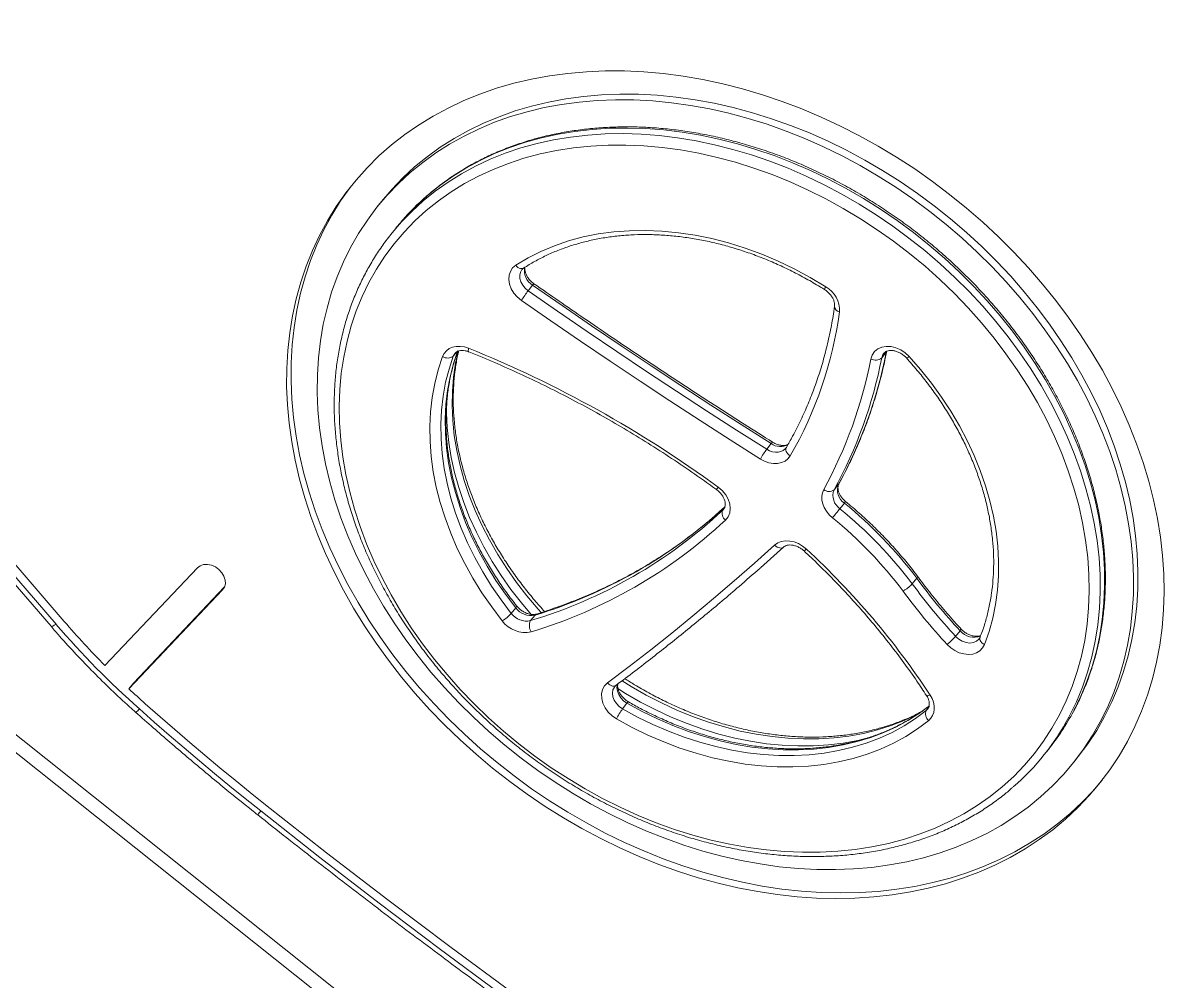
# Model space of a CAD drawing. Header units: millimetres. Extents: x -229914 to 856942, y -268655 to 87212.
# Drawn here: x -133799.1 to -133389.2, y 21216.8 to 21561.1 of the extents above; entities that cross this region are included whole.
import ezdxf

# ---------------------------------------------------------------- set-up
doc = ezdxf.new("R2010")
doc.units = ezdxf.units.MM

# ---------------------------------------------------------------- blocks, each defined once
blk = doc.blocks.new('Т912NEW')
at = {"color": 8, "linetype": 'Continuous', "lineweight": 15}
for p, q in [((4524.28, 2770.11), (4524.13, 2770.43)), ((4540.43, 2722.56), (4540.44, 2722.35)), ((4513.72, 2689.16), (4513.72, 2689.96)), ((4513.72, 2689.16), (4513.75, 2689.61)), ((4615.7, 2678.41), (4615.7, 2679.74)), ((4615.7, 2678.41), (4615.79, 2679.14)), ((4403.52, 2674.12), (4403.52, 2672.15)), ((4391.01, 2555.45), (4391.01, 2554.85)), ((4670.75, 2462.83), (3954.75, 2462.83))]:
    blk.add_line(p, q, dxfattribs=at)
at = {"color": 7, "linetype": 'Continuous', "lineweight": 15}
for p, q in [((4524.28, 2770.11), (4524.28, 2767.54)), ((4540.44, 2719.78), (4540.44, 2722.35)), ((4512.42, 2716.13), (4512.42, 2718.71)), ((4546.29, 2718.35), (4546.29, 2715.78)), ((4409.93, 2709.85), (4409.93, 2707.27)), ((4583.44, 2713.44), (4583.44, 2710.87)), ((4607.37, 2705.79), (4607.37, 2708.37)), ((4348.75, 2699.47), (4348.75, 2696.9)), ((4668.75, 2696.9), (4668.75, 2699.47)), ((4358.75, 2694.97), (4358.75, 2692.4)), ((4658.75, 2692.4), (4658.75, 2694.97)), ((4484.44, 2617.67), (4484.44, 2615.1)), ((4522.84, 2615.42), (4522.91, 2616)), ((4477.39, 2612.83), (4477.39, 2615.4)), ((4530.01, 2613.46), (4530.01, 2610.89)), ((4379.04, 2555.45), (4374.89, 2507.25)), ((4390.9, 2556.09), (4386.81, 2508.65)), ((4391.01, 2554.85), (4386.81, 2506.08)), ((4125.67, 2550.87), (4351.9, 2507.9)), ((4124.74, 2549.17), (4350.96, 2506.2)), ((4181.3, 2543.25), (4353.58, 2510.53)), ((4386.81, 2508.65), (4386.81, 2506.08)), ((3954.75, 2467.83), (4670.75, 2467.83))]:
    blk.add_line(p, q, dxfattribs=at)
at = {"color": 7, "linetype": 'Continuous', "lineweight": 15, "flags": 128}
for points in [[(4680.75, 2696.9), (4680.57, 2702.85), (4680.05, 2708.79), (4679.17, 2714.71), (4677.94, 2720.59), (4676.37, 2726.42), (4674.46, 2732.2), (4672.21, 2737.9), (4669.62, 2743.51), (4666.71, 2749.03), (4663.47, 2754.45), (4659.92, 2759.75), (4656.06, 2764.91), (4651.9, 2769.94), (4647.44, 2774.82), (4642.7, 2779.55), (4637.69, 2784.1), (4632.41, 2788.47), (4626.89, 2792.66), (4621.12, 2796.65), (4615.12, 2800.44), (4608.9, 2804.02), (4602.48, 2807.37), (4595.87, 2810.5), (4589.08, 2813.4), (4582.12, 2816.07), (4575.02, 2818.48), (4567.78, 2820.65), (4560.42, 2822.57), (4552.95, 2824.23), (4545.4, 2825.63), (4537.76, 2826.77), (4530.07, 2827.64), (4522.34, 2828.24), (4514.58, 2828.58), (4506.8, 2828.65), (4499.03, 2828.45), (4491.28, 2827.98), (4483.57, 2827.24), (4475.91, 2826.23), (4468.31, 2824.96), (4460.8, 2823.43), (4453.38, 2821.64), (4446.08, 2819.6), (4438.91, 2817.31), (4431.88, 2814.77), (4425, 2811.98), (4418.3, 2808.97), (4411.78, 2805.72), (4405.46, 2802.25), (4399.35, 2798.57), (4393.47, 2794.68), (4387.82, 2790.59), (4382.41, 2786.31), (4377.27, 2781.84), (4372.39, 2777.21), (4367.79, 2772.4), (4363.48, 2767.45), (4359.47, 2762.35), (4355.76, 2757.11), (4352.37, 2751.75), (4349.29, 2746.29), (4346.54, 2740.72), (4344.12, 2735.06), (4342.04, 2729.32), (4340.29, 2723.51), (4338.9, 2717.66), (4337.85, 2711.76), (4337.14, 2705.82), (4336.79, 2699.88), (4336.79, 2693.92), (4337.14, 2687.97), (4337.85, 2682.04), (4338.9, 2676.14), (4340.29, 2670.28), (4342.04, 2664.48), (4344.12, 2658.74), (4346.54, 2653.08), (4349.29, 2647.51), (4352.37, 2642.04), (4355.76, 2636.68), (4359.47, 2631.45), (4363.48, 2626.35), (4367.79, 2621.39), (4372.39, 2616.59), (4377.27, 2611.95), (4382.41, 2607.49), (4387.82, 2603.2), (4393.47, 2599.11), (4399.35, 2595.22), (4405.46, 2591.54), (4411.78, 2588.07), (4418.3, 2584.83), (4425, 2581.81), (4431.88, 2579.03), (4438.91, 2576.49), (4446.08, 2574.19), (4453.38, 2572.15), (4460.8, 2570.36), (4468.31, 2568.83), (4475.91, 2567.56), (4483.57, 2566.56), (4491.28, 2565.82), (4499.03, 2565.35), (4506.8, 2565.15), (4514.58, 2565.21), (4522.34, 2565.55), (4530.07, 2566.15), (4537.76, 2567.03), (4545.4, 2568.16), (4552.95, 2569.56), (4560.42, 2571.22), (4567.78, 2573.14), (4575.02, 2575.31), (4582.12, 2577.73), (4589.08, 2580.39), (4595.87, 2583.29), (4602.48, 2586.42), (4608.9, 2589.78), (4615.12, 2593.35), (4621.12, 2597.14), (4626.89, 2601.13), (4632.41, 2605.32), (4637.69, 2609.7), (4642.7, 2614.25), (4647.44, 2618.97), (4651.9, 2623.85), (4656.06, 2628.88), (4659.92, 2634.05), (4663.47, 2639.35), (4666.71, 2644.76), (4669.62, 2650.28), (4672.21, 2655.9), (4674.46, 2661.6), (4676.37, 2667.37), (4677.94, 2673.2), (4679.17, 2679.08), (4680.05, 2685), (4680.57, 2690.94), (4680.75, 2696.9)], [(4668.75, 2699.47), (4668.57, 2705.21), (4668.05, 2710.95), (4667.17, 2716.65), (4665.94, 2722.32), (4664.37, 2727.94), (4662.46, 2733.5), (4660.21, 2738.98), (4657.62, 2744.37), (4654.71, 2749.67), (4651.48, 2754.86), (4647.93, 2759.92), (4644.08, 2764.85), (4639.93, 2769.64), (4635.49, 2774.27), (4630.78, 2778.74), (4625.79, 2783.04), (4620.55, 2787.15), (4615.06, 2791.06), (4609.34, 2794.78), (4603.4, 2798.29), (4597.25, 2801.58), (4590.9, 2804.64), (4584.38, 2807.48), (4577.69, 2810.08), (4570.84, 2812.43), (4563.86, 2814.53), (4556.76, 2816.39), (4549.56, 2817.98), (4542.26, 2819.32), (4534.89, 2820.39), (4527.46, 2821.19), (4519.99, 2821.73), (4512.5, 2822), (4505, 2822), (4497.5, 2821.73), (4490.04, 2821.19), (4482.61, 2820.39), (4475.24, 2819.32), (4467.94, 2817.98), (4460.73, 2816.39), (4453.63, 2814.53), (4446.65, 2812.43), (4439.81, 2810.08), (4433.12, 2807.48), (4426.59, 2804.64), (4420.25, 2801.58), (4414.1, 2798.29), (4408.15, 2794.78), (4402.43, 2791.06), (4396.95, 2787.15), (4391.7, 2783.04), (4386.72, 2778.74), (4382, 2774.27), (4377.56, 2769.64), (4373.42, 2764.85), (4369.56, 2759.92), (4366.02, 2754.86), (4362.79, 2749.67), (4359.87, 2744.37), (4357.29, 2738.98), (4355.04, 2733.5), (4353.13, 2727.94), (4351.55, 2722.32), (4350.33, 2716.65), (4349.45, 2710.95), (4348.92, 2705.21), (4348.75, 2699.47), (4348.75, 2699.47)], [(4668.75, 2696.9), (4668.57, 2702.64), (4668.05, 2708.37), (4667.17, 2714.08), (4665.94, 2719.75), (4664.37, 2725.37), (4662.46, 2730.93), (4660.21, 2736.41), (4657.62, 2741.8), (4654.71, 2747.1), (4651.48, 2752.29), (4647.93, 2757.35), (4644.08, 2762.28), (4639.93, 2767.07), (4635.49, 2771.7), (4630.78, 2776.17), (4625.79, 2780.46), (4620.55, 2784.58), (4615.06, 2788.49), (4609.34, 2792.21), (4603.4, 2795.72), (4597.25, 2799.01), (4590.9, 2802.07), (4584.38, 2804.91), (4577.69, 2807.5), (4570.84, 2809.86), (4563.86, 2811.96), (4556.76, 2813.82), (4549.56, 2815.41), (4542.26, 2816.75), (4534.89, 2817.82), (4527.46, 2818.62), (4519.99, 2819.16), (4512.5, 2819.43), (4505, 2819.43), (4497.5, 2819.16), (4490.04, 2818.62), (4482.61, 2817.82), (4475.24, 2816.75), (4467.94, 2815.41), (4460.73, 2813.82), (4453.63, 2811.96), (4446.65, 2809.86), (4439.81, 2807.5), (4433.12, 2804.91), (4426.59, 2802.07), (4420.25, 2799.01), (4414.1, 2795.72), (4408.15, 2792.21), (4402.43, 2788.49), (4396.95, 2784.58), (4391.7, 2780.46), (4386.72, 2776.17), (4382, 2771.7), (4377.56, 2767.07), (4373.42, 2762.28), (4369.56, 2757.35), (4366.02, 2752.29), (4362.79, 2747.1), (4359.87, 2741.8), (4357.29, 2736.41), (4355.04, 2730.93), (4353.13, 2725.37), (4351.55, 2719.75), (4350.33, 2714.08), (4349.45, 2708.37), (4348.92, 2702.64), (4348.75, 2696.9), (4348.92, 2691.15), (4349.45, 2685.42), (4350.33, 2679.71), (4351.55, 2674.04), (4353.13, 2668.42), (4355.04, 2662.87), (4357.29, 2657.39), (4359.87, 2651.99), (4362.79, 2646.69), (4366.02, 2641.51), (4369.56, 2636.44), (4373.42, 2631.51), (4377.56, 2626.73), (4382, 2622.09), (4386.72, 2617.62), (4391.7, 2613.33), (4396.95, 2609.22), (4402.43, 2605.3), (4408.15, 2601.58), (4414.1, 2598.08), (4420.25, 2594.79), (4426.59, 2591.72), (4433.12, 2588.89), (4439.81, 2586.29), (4446.65, 2583.94), (4453.63, 2581.83), (4460.73, 2579.98), (4467.94, 2578.38), (4475.24, 2577.05), (4482.61, 2575.98), (4490.04, 2575.17), (4497.5, 2574.63), (4505, 2574.36), (4512.5, 2574.36), (4519.99, 2574.63), (4527.46, 2575.17), (4534.89, 2575.98), (4542.26, 2577.05), (4549.56, 2578.38), (4556.76, 2579.98), (4563.86, 2581.83), (4570.84, 2583.94), (4577.69, 2586.29), (4584.38, 2588.89), (4590.9, 2591.72), (4597.25, 2594.79), (4603.4, 2598.08), (4609.34, 2601.58), (4615.06, 2605.3), (4620.55, 2609.22), (4625.79, 2613.33), (4630.78, 2617.62), (4635.49, 2622.09), (4639.93, 2626.73), (4644.08, 2631.51), (4647.93, 2636.44), (4651.48, 2641.51), (4654.71, 2646.69), (4657.62, 2651.99), (4660.21, 2657.39), (4662.46, 2662.87), (4664.37, 2668.42), (4665.94, 2674.04), (4667.17, 2679.71), (4668.05, 2685.42), (4668.57, 2691.15), (4668.75, 2696.9)], [(4361.75, 2690.47), (4361.93, 2684.94), (4362.46, 2679.43), (4363.34, 2673.95), (4364.57, 2668.5), (4366.15, 2663.11), (4368.08, 2657.78), (4370.34, 2652.53), (4372.94, 2647.38), (4375.86, 2642.32), (4379.11, 2637.39), (4382.66, 2632.58), (4386.52, 2627.91), (4390.68, 2623.39), (4395.12, 2619.03), (4399.83, 2614.85), (4404.8, 2610.84), (4410.03, 2607.03), (4415.49, 2603.42), (4421.18, 2600.02), (4427.08, 2596.84), (4433.18, 2593.88), (4439.45, 2591.16), (4445.9, 2588.67), (4452.49, 2586.43), (4459.23, 2584.44), (4466.08, 2582.71), (4473.03, 2581.24), (4480.07, 2580.02), (4487.18, 2579.08), (4494.34, 2578.4), (4501.54, 2578), (4508.75, 2577.86), (4515.96, 2578), (4523.16, 2578.4), (4530.32, 2579.08), (4537.43, 2580.02), (4544.47, 2581.24), (4551.42, 2582.71), (4558.27, 2584.44), (4565, 2586.43), (4571.6, 2588.67), (4578.04, 2591.16), (4584.32, 2593.88), (4590.42, 2596.84), (4596.32, 2600.02), (4602, 2603.42), (4607.47, 2607.03), (4612.69, 2610.84), (4617.67, 2614.85), (4622.38, 2619.03), (4626.82, 2623.39), (4630.97, 2627.91), (4634.83, 2632.58), (4638.39, 2637.39), (4641.63, 2642.32), (4644.56, 2647.38), (4647.16, 2652.53), (4649.42, 2657.78), (4651.34, 2663.11), (4652.92, 2668.5), (4654.16, 2673.95), (4655.04, 2679.43), (4655.57, 2684.94), (4655.75, 2690.47), (4655.57, 2695.99), (4655.04, 2701.51), (4654.16, 2706.99), (4652.92, 2712.44), (4651.34, 2717.83), (4649.42, 2723.16), (4647.16, 2728.41), (4644.56, 2733.56), (4641.63, 2738.62), (4638.39, 2743.55), (4634.83, 2748.36), (4630.97, 2753.03), (4626.82, 2757.55), (4622.38, 2761.91), (4617.67, 2766.09), (4612.69, 2770.1), (4607.47, 2773.91), (4602, 2777.52), (4596.32, 2780.92), (4590.42, 2784.1), (4584.32, 2787.06), (4578.04, 2789.78), (4571.6, 2792.27), (4565, 2794.51), (4558.27, 2796.5), (4551.42, 2798.23), (4544.47, 2799.7), (4537.43, 2800.91), (4530.32, 2801.86), (4523.16, 2802.54), (4515.96, 2802.94), (4508.75, 2803.08), (4501.54, 2802.94), (4494.34, 2802.54), (4487.18, 2801.86), (4480.07, 2800.91), (4473.03, 2799.7), (4466.08, 2798.23), (4459.23, 2796.5), (4452.49, 2794.51), (4445.9, 2792.27), (4439.45, 2789.78), (4433.18, 2787.06), (4427.08, 2784.1), (4421.18, 2780.92), (4415.49, 2777.52), (4410.03, 2773.91), (4404.8, 2770.1), (4399.83, 2766.09), (4395.12, 2761.91), (4390.68, 2757.55), (4386.52, 2753.03), (4382.66, 2748.36), (4379.11, 2743.55), (4375.86, 2738.62), (4372.94, 2733.56), (4370.34, 2728.41), (4368.08, 2723.16), (4366.15, 2717.83), (4364.57, 2712.44), (4363.34, 2706.99), (4362.46, 2701.51), (4361.93, 2695.99), (4361.75, 2690.47)], [(4400.73, 2711.64), (4402.54, 2716.46), (4404.71, 2721.19), (4407.25, 2725.82), (4410.13, 2730.33), (4413.36, 2734.69), (4416.91, 2738.91), (4420.78, 2742.96), (4424.96, 2746.82), (4429.43, 2750.5), (4434.16, 2753.96), (4439.16, 2757.21), (4444.4, 2760.22), (4449.86, 2763), (4455.52, 2765.52), (4461.36, 2767.79), (4467.37, 2769.79), (4473.53, 2771.51), (4479.8, 2772.95), (4486.17, 2774.11), (4492.63, 2774.99)], [(4521.49, 2764.77), (4520.98, 2766.2), (4520.87, 2767.68), (4521.18, 2769.14), (4521.9, 2770.52), (4522.98, 2771.75), (4524.38, 2772.77), (4526.03, 2773.55), (4527.86, 2774.03), (4529.79, 2774.2), (4531.71, 2774.05)], [(4531.71, 2774.05), (4537.86, 2772.92), (4543.91, 2771.53), (4549.84, 2769.87), (4555.65, 2767.96), (4561.3, 2765.8), (4566.79, 2763.4), (4572.08, 2760.77), (4577.18, 2757.9), (4582.06, 2754.83), (4586.7, 2751.54), (4591.09, 2748.06), (4595.21, 2744.4), (4599.06, 2740.56), (4602.62, 2736.56), (4605.88, 2732.42), (4608.82, 2728.14), (4611.45, 2723.73), (4613.74, 2719.22), (4615.7, 2714.62), (4617.31, 2709.94)], [(4512.42, 2718.71), (4499.65, 2717.34), (4486.87, 2716.04), (4474.07, 2714.82), (4461.26, 2713.67), (4448.45, 2712.6), (4435.62, 2711.61), (4422.78, 2710.69), (4409.93, 2709.85)], [(4520.51, 2719.52), (4520.53, 2718.19), (4520.23, 2716.89), (4519.6, 2715.66), (4518.68, 2714.54), (4517.5, 2713.57), (4516.09, 2712.8), (4514.52, 2712.25), (4512.85, 2711.93)], [(4409.93, 2707.27), (4422.78, 2708.12), (4435.62, 2709.04), (4448.45, 2710.03), (4461.26, 2711.1), (4474.07, 2712.25), (4486.87, 2713.47), (4499.65, 2714.76), (4512.42, 2716.13)], [(4546.24, 2711.56), (4544.65, 2711.69), (4543.11, 2712.03), (4541.68, 2712.58), (4540.4, 2713.31), (4539.3, 2714.2), (4538.43, 2715.23), (4537.82, 2716.36), (4537.47, 2717.56)], [(4410.18, 2703.06), (4408.28, 2703.09), (4406.43, 2703.43), (4404.72, 2704.06), (4403.22, 2704.95), (4401.99, 2706.06), (4401.1, 2707.34), (4400.58, 2708.74), (4400.45, 2710.2), (4400.73, 2711.64)], [(4512.85, 2711.93), (4500.05, 2710.56), (4487.25, 2709.26), (4474.43, 2708.04), (4461.6, 2706.89), (4448.76, 2705.82), (4435.91, 2704.82), (4423.05, 2703.9), (4410.18, 2703.06)], [(4617.31, 2709.94), (4617.54, 2708.58), (4617.42, 2707.21), (4616.94, 2705.88), (4616.13, 2704.65), (4615.01, 2703.57), (4613.64, 2702.69), (4612.06, 2702.03), (4610.35, 2701.62), (4608.56, 2701.48), (4606.77, 2701.61)], [(4336.76, 2698.18), (4336.79, 2696.49), (4337.14, 2690.54), (4337.85, 2684.61), (4338.9, 2678.71), (4340.29, 2672.85), (4342.04, 2667.05), (4344.12, 2661.31), (4346.54, 2655.65), (4349.29, 2650.08), (4352.37, 2644.61), (4355.76, 2639.25), (4359.47, 2634.02), (4363.48, 2628.92), (4367.79, 2623.96), (4372.39, 2619.16), (4377.27, 2614.52), (4382.41, 2610.06), (4387.82, 2605.78), (4393.47, 2601.68), (4399.35, 2597.79), (4405.46, 2594.11), (4411.78, 2590.64), (4418.3, 2587.4), (4425, 2584.38), (4431.88, 2581.6), (4438.91, 2579.06), (4446.08, 2576.76), (4453.38, 2574.72), (4460.8, 2572.93), (4468.31, 2571.4), (4475.91, 2570.13), (4483.57, 2569.13), (4491.28, 2568.39), (4499.03, 2567.92), (4506.8, 2567.72), (4514.58, 2567.78), (4522.34, 2568.12), (4530.07, 2568.73), (4537.76, 2569.6), (4545.4, 2570.73), (4552.95, 2572.13), (4560.42, 2573.79), (4567.78, 2575.71), (4575.02, 2577.88), (4582.12, 2580.3), (4589.08, 2582.96), (4595.87, 2585.86), (4602.48, 2588.99), (4608.9, 2592.35), (4615.12, 2595.93), (4621.12, 2599.71), (4626.89, 2603.71), (4632.41, 2607.89), (4637.69, 2612.27), (4642.7, 2616.82), (4647.44, 2621.54), (4651.9, 2626.42), (4656.06, 2631.45), (4659.92, 2636.62), (4663.47, 2641.92), (4666.71, 2647.33), (4669.62, 2652.85), (4672.21, 2658.47), (4674.46, 2664.17), (4676.37, 2669.94), (4677.94, 2675.77), (4679.17, 2681.66), (4680.05, 2687.57), (4680.57, 2693.51), (4680.74, 2698.18)], [(4507.26, 2694.61), (4509.21, 2694.53), (4511.08, 2694.13), (4512.8, 2693.43), (4514.28, 2692.47), (4515.46, 2691.28), (4516.28, 2689.93), (4516.7, 2688.47), (4516.7, 2686.98)], [(4536.11, 2690.92), (4536.49, 2692.22), (4537.18, 2693.44), (4538.17, 2694.53), (4539.42, 2695.45), (4540.87, 2696.18), (4542.47, 2696.68), (4544.18, 2696.93), (4545.91, 2696.93)], [(4520.01, 2614.83), (4522.42, 2624.28), (4524.72, 2633.76), (4526.91, 2643.25), (4528.98, 2652.76), (4530.93, 2662.28), (4532.77, 2671.82), (4534.5, 2681.36), (4536.11, 2690.92)], [(4539.09, 2692.57), (4537.47, 2682.99), (4537.2, 2681.43)], [(4613.36, 2683.58), (4614.68, 2683.04), (4615.87, 2682.34), (4616.88, 2681.5), (4617.7, 2680.54), (4618.3, 2679.49), (4618.67, 2678.38), (4618.79, 2677.24), (4618.66, 2676.09)], [(4400.61, 2669.67), (4400.35, 2670.89), (4400.39, 2672.13), (4400.72, 2673.35), (4401.33, 2674.5), (4402.2, 2675.55), (4403.3, 2676.46), (4404.6, 2677.21), (4406.05, 2677.76)], [(4530.01, 2610.89), (4536.07, 2611.96), (4542.05, 2613.29), (4547.91, 2614.89), (4553.65, 2616.73), (4559.24, 2618.83), (4564.66, 2621.17), (4569.9, 2623.74), (4574.94, 2626.54), (4579.75, 2629.55), (4584.34, 2632.77), (4588.68, 2636.19), (4592.75, 2639.79), (4596.55, 2643.57), (4600.06, 2647.5), (4603.27, 2651.59), (4606.17, 2655.81), (4608.75, 2660.14), (4610.99, 2664.59), (4612.91, 2669.12), (4614.48, 2673.74), (4615.7, 2678.41)], [(4477.39, 2615.4), (4471.49, 2616.91), (4465.71, 2618.67), (4460.08, 2620.68), (4454.61, 2622.94), (4449.31, 2625.43), (4444.21, 2628.16), (4439.32, 2631.1), (4434.66, 2634.25), (4430.24, 2637.6), (4426.08, 2641.14), (4422.19, 2644.85), (4418.58, 2648.73), (4415.28, 2652.77), (4412.27, 2656.94), (4409.59, 2661.23), (4407.23, 2665.64), (4405.2, 2670.14), (4403.52, 2674.72)], [(4618.66, 2676.09), (4617.4, 2671.29), (4615.79, 2666.55), (4613.82, 2661.89), (4611.51, 2657.32), (4608.86, 2652.87), (4605.88, 2648.53), (4602.58, 2644.34), (4598.98, 2640.29), (4595.08, 2636.41), (4590.89, 2632.71), (4586.43, 2629.2), (4581.72, 2625.89), (4576.77, 2622.79), (4571.59, 2619.91), (4566.21, 2617.27), (4560.63, 2614.87), (4554.89, 2612.71), (4549, 2610.81), (4542.97, 2609.18), (4536.83, 2607.81), (4530.6, 2606.71)], [(4476.52, 2608.7), (4470.46, 2610.25), (4464.52, 2612.06), (4458.73, 2614.13), (4453.11, 2616.45), (4447.67, 2619.01), (4442.42, 2621.81), (4437.4, 2624.83), (4432.61, 2628.07), (4428.07, 2631.51), (4423.79, 2635.15), (4419.8, 2638.97), (4416.09, 2642.96), (4412.69, 2647.1), (4409.61, 2651.39), (4406.85, 2655.8), (4404.42, 2660.33), (4402.34, 2664.95), (4400.61, 2669.67)], [(4403.52, 2672.15), (4405.2, 2667.57), (4407.23, 2663.07), (4409.59, 2658.66), (4412.27, 2654.37), (4415.28, 2650.2), (4418.58, 2646.16), (4422.19, 2642.28), (4426.08, 2638.57), (4430.24, 2635.03), (4434.66, 2631.68), (4439.32, 2628.53), (4444.21, 2625.59), (4449.31, 2622.86), (4454.61, 2620.37), (4460.08, 2618.11), (4465.71, 2616.1), (4471.49, 2614.34), (4477.39, 2612.83)], [(4530.6, 2606.71), (4528.64, 2606.58), (4526.7, 2606.77), (4524.86, 2607.29), (4523.2, 2608.1), (4521.81, 2609.16), (4520.76, 2610.43), (4520.09, 2611.84), (4519.84, 2613.33), (4520.01, 2614.83)], [(4391.01, 2554.85), (4390.91, 2556.04), (4390.41, 2557.18), (4389.54, 2558.18), (4388.36, 2558.97), (4386.96, 2559.5), (4385.42, 2559.74), (4383.86, 2559.66), (4382.38, 2559.27), (4381.07, 2558.61), (4380.04, 2557.7), (4379.35, 2556.63), (4379.04, 2555.45)], [(4451.23, 2501.25), (4478.2, 2501.41), (4505.17, 2501.84), (4532.13, 2502.55), (4559.07, 2503.53), (4586, 2504.78), (4612.9, 2506.31), (4639.77, 2508.1), (4666.61, 2510.17), (4693.41, 2512.52), (4720.17, 2515.13), (4746.88, 2518.01), (4773.53, 2521.17)], [(4451.22, 2504.04), (4479.04, 2504.21), (4506.85, 2504.67), (4534.65, 2505.43), (4562.43, 2506.47), (4590.2, 2507.81), (4617.93, 2509.43), (4645.64, 2511.35), (4673.31, 2513.56)], [(4394.79, 2505.54), (4401.84, 2505.19), (4408.88, 2504.88), (4415.94, 2504.62), (4422.99, 2504.41), (4430.05, 2504.24), (4437.1, 2504.13), (4444.16, 2504.06), (4451.22, 2504.04)], [(4394.3, 2502.76), (4401.41, 2502.4), (4408.52, 2502.09), (4415.63, 2501.83), (4422.75, 2501.62), (4429.86, 2501.45), (4436.99, 2501.34), (4444.11, 2501.27), (4451.23, 2501.25)]]:
    blk.add_lwpolyline(points, dxfattribs=at)
at = {"color": 8, "linetype": 'Continuous', "lineweight": 15, "flags": 128}
for points in [[(4657.27, 2711.05), (4657.17, 2711.57), (4655.95, 2717.05), (4654.39, 2722.47), (4652.49, 2727.83), (4650.25, 2733.11), (4647.67, 2738.3), (4644.78, 2743.39), (4641.57, 2748.37), (4638.04, 2753.22), (4634.22, 2757.94), (4630.1, 2762.51), (4625.7, 2766.92), (4621.02, 2771.17), (4616.09, 2775.23), (4610.9, 2779.11), (4605.47, 2782.79), (4599.82, 2786.27), (4593.96, 2789.54), (4587.89, 2792.58), (4581.65, 2795.39), (4575.23, 2797.97), (4568.65, 2800.31), (4561.94, 2802.41), (4555.1, 2804.25), (4548.15, 2805.84), (4541.12, 2807.17), (4534, 2808.24), (4526.83, 2809.04), (4519.61, 2809.57), (4512.37, 2809.84), (4505.12, 2809.84), (4497.88, 2809.57), (4490.67, 2809.04), (4483.49, 2808.24), (4476.38, 2807.17), (4469.34, 2805.84), (4462.4, 2804.25), (4455.56, 2802.41), (4448.84, 2800.31), (4442.27, 2797.97), (4435.85, 2795.39), (4429.6, 2792.58), (4423.54, 2789.54), (4417.67, 2786.27), (4412.02, 2782.79), (4406.6, 2779.11), (4401.41, 2775.23), (4396.47, 2771.17), (4391.8, 2766.92), (4387.4, 2762.51), (4383.28, 2757.94), (4379.45, 2753.22), (4375.93, 2748.37), (4372.72, 2743.39), (4369.82, 2738.3), (4367.25, 2733.11), (4365.01, 2727.83), (4363.11, 2722.47), (4361.54, 2717.05), (4360.32, 2711.57), (4359.45, 2706.06), (4358.92, 2700.52), (4358.75, 2694.97)], [(4358.75, 2692.4), (4358.92, 2697.95), (4359.45, 2703.49), (4360.32, 2709), (4361.54, 2714.47), (4363.11, 2719.9), (4365.01, 2725.25), (4367.25, 2730.54), (4369.82, 2735.73), (4372.72, 2740.82), (4375.93, 2745.8), (4379.45, 2750.65), (4383.28, 2755.37), (4387.4, 2759.94), (4391.8, 2764.35), (4396.47, 2768.59), (4401.41, 2772.66), (4406.6, 2776.54), (4412.02, 2780.22), (4417.67, 2783.7), (4423.54, 2786.96), (4429.6, 2790.01), (4435.85, 2792.82), (4442.27, 2795.4), (4448.84, 2797.74), (4455.56, 2799.84), (4462.4, 2801.68), (4469.34, 2803.27), (4476.38, 2804.6), (4483.49, 2805.66), (4490.67, 2806.47), (4497.88, 2807), (4505.12, 2807.27), (4512.37, 2807.27), (4519.61, 2807), (4526.83, 2806.47), (4534, 2805.66), (4541.12, 2804.6), (4548.15, 2803.27), (4555.1, 2801.68), (4561.94, 2799.84), (4568.65, 2797.74), (4575.23, 2795.4), (4581.65, 2792.82), (4587.89, 2790.01), (4593.96, 2786.96), (4599.82, 2783.7), (4605.47, 2780.22), (4610.9, 2776.54), (4616.09, 2772.66), (4621.02, 2768.59), (4625.7, 2764.35), (4630.1, 2759.94), (4634.22, 2755.37), (4638.04, 2750.65), (4641.57, 2745.8), (4644.78, 2740.82), (4647.67, 2735.73), (4650.25, 2730.54), (4652.49, 2725.25), (4654.39, 2719.9), (4655.95, 2714.47), (4657.17, 2709), (4657.27, 2708.48)], [(4523.86, 2769.27), (4523.89, 2768.74), (4524.28, 2767.54)], [(4512.42, 2716.13), (4513.54, 2716.34), (4514.58, 2716.71), (4515.52, 2717.23), (4516.31, 2717.87), (4516.92, 2718.62), (4517.34, 2719.44), (4517.54, 2720.31), (4517.56, 2720.68)], [(4517.54, 2721.02), (4517.58, 2720.82), (4517.75, 2720.47), (4518.03, 2720.16), (4518.4, 2719.9), (4518.85, 2719.7), (4519.37, 2719.57), (4519.93, 2719.5), (4520.51, 2719.52)], [(4400.73, 2711.64), (4401.29, 2711.56), (4401.84, 2711.56), (4402.34, 2711.64), (4402.78, 2711.8), (4403.14, 2712.02), (4403.41, 2712.3), (4403.57, 2712.61)], [(4403.45, 2711.84), (4403.6, 2710.83), (4404.08, 2709.8), (4404.86, 2708.89), (4405.9, 2708.15), (4407.14, 2707.61), (4408.51, 2707.31), (4409.93, 2707.27)], [(4607.37, 2705.79), (4608.86, 2705.71), (4610.33, 2705.91), (4611.69, 2706.39), (4612.86, 2707.1), (4613.76, 2708.02), (4614.33, 2709.08), (4614.55, 2710.21), (4614.55, 2710.29)], [(4617.31, 2709.94), (4616.74, 2709.88), (4616.19, 2709.89), (4615.69, 2709.98), (4615.25, 2710.14), (4614.88, 2710.37), (4614.61, 2710.65), (4614.45, 2710.98), (4614.44, 2710.99)], [(4607.37, 2708.37), (4607.35, 2708.7), (4607.32, 2708.93), (4607.27, 2709.06), (4607.23, 2709.08)], [(4536.11, 2690.92), (4536.69, 2690.9), (4537.25, 2690.96), (4537.76, 2691.09), (4538.21, 2691.29), (4538.58, 2691.54), (4538.86, 2691.85), (4539.03, 2692.2), (4539.06, 2692.34)], [(4613.36, 2683.58), (4613.13, 2683.21), (4612.91, 2682.92), (4612.7, 2682.73), (4612.52, 2682.65), (4612.42, 2682.66)], [(4406.91, 2676.82), (4406.83, 2676.82), (4406.66, 2676.9), (4406.47, 2677.09), (4406.26, 2677.38), (4406.05, 2677.76)], [(4615.56, 2680.37), (4614.48, 2676.31), (4612.91, 2671.69), (4610.99, 2667.16), (4608.75, 2662.72), (4606.17, 2658.38), (4603.27, 2654.16), (4600.06, 2650.08), (4596.55, 2646.14), (4592.75, 2642.36), (4588.68, 2638.76), (4584.34, 2635.34), (4579.75, 2632.12), (4574.94, 2629.11), (4569.9, 2626.31), (4564.66, 2623.74), (4559.24, 2621.4), (4553.65, 2619.3), (4547.91, 2617.46), (4542.05, 2615.86), (4536.07, 2614.53), (4530.01, 2613.46)], [(4403.34, 2673.3), (4403.35, 2672.97), (4403.52, 2672.15)], [(4485.62, 2619.77), (4483.94, 2620.05), (4477.88, 2621.25), (4471.92, 2622.7), (4466.08, 2624.41), (4460.37, 2626.37), (4454.81, 2628.57), (4449.43, 2631), (4444.23, 2633.66), (4439.23, 2636.55), (4434.45, 2639.64), (4429.91, 2642.93), (4425.61, 2646.41), (4421.57, 2650.07), (4417.81, 2653.9), (4414.34, 2657.88), (4411.16, 2662.01), (4408.29, 2666.27), (4405.74, 2670.64), (4403.75, 2674.59)], [(4614.12, 2675.39), (4613.99, 2675.11), (4611.76, 2670.64), (4609.21, 2666.27), (4606.34, 2662.01), (4603.16, 2657.88), (4599.68, 2653.9), (4595.92, 2650.07), (4591.89, 2646.41), (4587.59, 2642.93), (4583.05, 2639.64), (4578.27, 2636.55), (4573.27, 2633.66), (4568.07, 2631), (4562.68, 2628.57), (4557.13, 2626.37), (4551.42, 2624.41), (4545.57, 2622.7), (4539.62, 2621.25), (4533.56, 2620.05), (4527.43, 2619.12), (4523.63, 2618.67)], [(4410.64, 2659.52), (4411.16, 2658.79), (4414.34, 2654.67), (4417.81, 2650.68), (4421.57, 2646.86), (4425.61, 2643.2), (4429.91, 2639.71), (4434.45, 2636.42), (4439.23, 2633.33), (4444.23, 2630.45), (4449.43, 2627.79), (4454.81, 2625.35), (4460.37, 2623.16), (4466.08, 2621.2), (4471.92, 2619.49), (4477.88, 2618.04), (4483.16, 2616.98)], [(4524.18, 2615.52), (4527.43, 2615.9), (4533.56, 2616.84), (4539.62, 2618.04), (4545.57, 2619.49), (4551.42, 2621.2), (4557.13, 2623.16), (4562.68, 2625.35), (4568.07, 2627.79), (4573.27, 2630.45), (4578.27, 2633.33), (4583.05, 2636.42), (4587.59, 2639.71), (4591.89, 2643.2), (4595.92, 2646.86), (4599.68, 2650.68), (4603.16, 2654.67), (4606.34, 2658.79), (4606.63, 2659.2)], [(4477.2, 2616.12), (4477.24, 2616.1), (4477.32, 2615.97), (4477.37, 2615.73), (4477.39, 2615.4)], [(4484.44, 2617.67), (4484.49, 2618.03), (4484.62, 2618.3)], [(4522.91, 2616), (4522.9, 2615.94), (4522.73, 2615.6), (4522.46, 2615.31), (4522.09, 2615.07), (4521.64, 2614.9), (4521.14, 2614.8), (4520.58, 2614.77), (4520.01, 2614.83)], [(4530.01, 2613.46), (4528.54, 2613.38), (4527.1, 2613.57), (4525.75, 2614.03), (4524.59, 2614.72), (4523.69, 2615.61), (4523.09, 2616.64), (4523.04, 2616.79)], [(4522.84, 2615.44), (4522.84, 2615.18), (4523.09, 2614.07), (4523.69, 2613.04), (4524.59, 2612.15), (4525.75, 2611.46), (4527.1, 2611), (4528.54, 2610.81), (4530.01, 2610.89)], [(4530.14, 2614.18), (4530.11, 2614.16), (4530.06, 2614.03), (4530.02, 2613.8), (4530.01, 2613.46)], [(4351.9, 2507.9), (4351.66, 2507.23), (4351.44, 2506.72), (4351.23, 2506.37), (4351.05, 2506.21), (4350.96, 2506.2)]]:
    blk.add_lwpolyline(points, dxfattribs=at)
at = {"color": 7, "linetype": 'Continuous', "lineweight": 15}
for centre, radius, start, end in [((4494.18, 2765.36), 9.75, 35.3191, 99.1492), ((4380.55, 2698.58), 141.52, 8.5079, 30.778), ((4520.75, 2768.3), 3.62, 281.9178, 347.7986), ((4378.98, 2694.33), 163.88, 9.8475, 27.5449), ((4378.98, 2691.76), 163.88, 9.8475, 27.5449), ((4377.86, 2689.85), 161.99, 9.8473, 27.5451), ((4545.86, 2723.99), 5.66, 196.8505, 274.3939), ((4537.58, 2720.51), 2.96, 267.8683, 345.7565), ((4545.86, 2721.42), 5.66, 196.8505, 274.3939), ((4544.4, 2561.05), 157.32, 75.6302, 89.31), ((4539.19, 2716.74), 26.78, 181.2868, 190.3352), ((4322.75, 2716.38), 223.54, 358.7642, 359.8476), ((4544.4, 2558.47), 157.32, 75.6302, 89.31), ((4544.4, 2558.13), 153.44, 75.6373, 89.312), ((4640.09, 2921.47), 215.6, 254.7662, 261.2697), ((4640.07, 2918.8), 215.5, 254.7648, 261.2711), ((4570.17, 2694.95), 88.58, 0.0147, 10.475), ((4456.7, 2707.87), 46.77, 180.7325, 185.9113), ((4640.08, 2918.48), 219.41, 254.7745, 261.2693), ((4588, 2706.4), 19.38, 345.6959, 358.206), ((4570.32, 2692.4), 88.42, 349.5421, 10.4813), ((4523.85, 2282.41), 412.53, 92.3042, 106.5918), ((4525.53, 2416.92), 280.75, 71.7688, 85.8372), ((4340.75, 2714.72), 174.84, 325.2655, 351.5918), ((4341.82, 2712.83), 176.78, 325.2659, 351.5915), ((4516.53, 2689.88), 2.9, 194.3916, 273.4257), ((4618.66, 2679.15), 3.05, 193.9774, 269.9118), ((4400.35, 2672.91), 3.25, 274.4432, 346.6264), ((4479.17, 2621.95), 6.79, 254.7901, 320.9474), ((4464.17, 2613.45), 13.23, 338.9628, 357.3135), ((4479.19, 2618.53), 10.18, 254.7869, 320.9482), ((4479.17, 2619.38), 6.79, 254.7812, 320.9564), ((4488.31, 2615.87), 3.95, 191.1569, 252.1199), ((4549.49, 2611.5), 19.49, 181.7834, 194.2213), ((4411.08, 2813.52), 308.39, 259.2543, 263.2596), ((4411.45, 2822.17), 319.87, 259.2693, 266.9257), ((4411.65, 2817.67), 312.59, 265.4424, 266.9088)]:
    blk.add_arc(centre, radius, start, end, dxfattribs=at)
at = {"color": 8, "linetype": 'Continuous', "lineweight": 15}
for centre, radius, start, end in [((4494.38, 2774.96), 1.75, 179.1904, 215.978), ((4501.11, 2772.94), 2.2, 224.9783, 297.7788), ((4530.09, 2774.18), 1.63, 314.8104, 355.6079), ((4512.17, 2724.37), 5.67, 272.541, 337.5764), ((4513.43, 2718.93), 1.03, 151.8944, 192.3365), ((4538.94, 2718.58), 7.36, 358.2393, 3.7091), ((4409.11, 2715.83), 6.04, 205.3685, 277.8673), ((4411.54, 2710.07), 1.62, 162.7552, 187.97), ((4608.75, 2714.46), 6.25, 257.1845, 332.9137), ((4511.34, 2694.54), 4.07, 179.0724, 194.2535), ((4543.52, 2696.88), 2.39, 335.0224, 1.2759), ((4340.63, 2717.36), 174.99, 325.2708, 351.2187), ((4388.95, 2502.66), 5.35, 341.7002, 1.0609), ((4781.6, 2501.13), 330.38, 179.9795, 180.2892)]:
    blk.add_arc(centre, radius, start, end, dxfattribs=at)
at = {"color": 7, "linetype": 'Continuous', "lineweight": 15}
for points, knots in [([(4657.24, 2711.27), (4657.22, 2711.42), (4656.92, 2713.32), (4656.05, 2716.95), (4654.61, 2722.14), (4652.84, 2727.28), (4650.76, 2732.34), (4648.39, 2737.33), (4645.72, 2742.22), (4642.76, 2747.02), (4639.52, 2751.71), (4636.01, 2756.28), (4632.22, 2760.72), (4628.17, 2765.02), (4623.87, 2769.18), (4619.33, 2773.17), (4614.55, 2777.01), (4609.55, 2780.66), (4604.34, 2784.14), (4598.93, 2787.43), (4593.32, 2790.52), (4587.54, 2793.41), (4581.59, 2796.1), (4575.49, 2798.57), (4569.24, 2800.82), (4562.87, 2802.84), (4556.39, 2804.64), (4549.8, 2806.21), (4543.13, 2807.54), (4536.39, 2808.64), (4529.59, 2809.5), (4522.74, 2810.11), (4515.87, 2810.49), (4508.98, 2810.62), (4502.09, 2810.5), (4495.21, 2810.15), (4488.37, 2809.55), (4481.56, 2808.71), (4474.81, 2807.63), (4468.14, 2806.31), (4461.54, 2804.75), (4455.05, 2802.97), (4448.67, 2800.96), (4442.42, 2798.72), (4436.3, 2796.26), (4430.34, 2793.59), (4424.54, 2790.72), (4418.92, 2787.63), (4413.49, 2784.36), (4408.26, 2780.89), (4403.25, 2777.24), (4398.45, 2773.41), (4393.89, 2769.42), (4389.57, 2765.27), (4385.5, 2760.97), (4381.7, 2756.54), (4378.16, 2751.97), (4374.9, 2747.28), (4371.92, 2742.48), (4369.23, 2737.58), (4366.84, 2732.59), (4364.75, 2727.52), (4362.96, 2722.38), (4361.49, 2717.19), (4360.32, 2711.95), (4359.46, 2706.67), (4358.94, 2701.47), (4358.76, 2697.56), (4358.75, 2695.43), (4358.75, 2694.97)], [0, 0, 0, 0, 0.001272, 0.016504, 0.031742, 0.046985, 0.062237, 0.077496, 0.092765, 0.108043, 0.123329, 0.138625, 0.153928, 0.169239, 0.184556, 0.199879, 0.215206, 0.230538, 0.245873, 0.261211, 0.276551, 0.291893, 0.307236, 0.32258, 0.337925, 0.35327, 0.368615, 0.383959, 0.399304, 0.414649, 0.429994, 0.445339, 0.460684, 0.476028, 0.491373, 0.506719, 0.522064, 0.53741, 0.552756, 0.568103, 0.58345, 0.598797, 0.614146, 0.629494, 0.644843, 0.660192, 0.67554, 0.690888, 0.706236, 0.721582, 0.736926, 0.752268, 0.767606, 0.782941, 0.798272, 0.813596, 0.828914, 0.844225, 0.859527, 0.87482, 0.890106, 0.905381, 0.920646, 0.935903, 0.95115, 0.966391, 0.981626, 0.996053, 1, 1, 1, 1]), ([(4403.57, 2712.61), (4403.83, 2713.35), (4404.58, 2715.52), (4406.05, 2719.07), (4408.09, 2723.23), (4410.43, 2727.31), (4413.05, 2731.28), (4415.94, 2735.13), (4419.11, 2738.87), (4422.54, 2742.46), (4426.21, 2745.92), (4430.13, 2749.22), (4434.27, 2752.35), (4438.63, 2755.31), (4443.19, 2758.09), (4447.94, 2760.68), (4452.87, 2763.07), (4457.96, 2765.25), (4463.2, 2767.23), (4468.57, 2768.99), (4474.06, 2770.52), (4479.65, 2771.83), (4485.33, 2772.9), (4489.78, 2773.56), (4492.33, 2773.86), (4492.96, 2773.93)], [0, 0, 0, 0, 0.023755, 0.069816, 0.115845, 0.161827, 0.207759, 0.253649, 0.299496, 0.34531, 0.39109, 0.436848, 0.482582, 0.528301, 0.574008, 0.619704, 0.665393, 0.711079, 0.756762, 0.802443, 0.848124, 0.893804, 0.939485, 0.985165, 1, 1, 1, 1]), ([(4492.96, 2773.93), (4493.18, 2773.95), (4493.84, 2774.01), (4494.97, 2773.96), (4496.27, 2773.7), (4497.44, 2773.25), (4498.41, 2772.67), (4499.13, 2772.02), (4499.41, 2771.6), (4499.55, 2771.4)], [0, 0, 0, 0, 0.076964, 0.235318, 0.393498, 0.550791, 0.707378, 0.864171, 1, 1, 1, 1]), ([(4499.55, 2771.4), (4500.13, 2770.39), (4501.84, 2767.44), (4504.45, 2762.48), (4507.28, 2756.49), (4509.8, 2750.43), (4512.02, 2744.3), (4513.94, 2738.11), (4515.54, 2731.87), (4516.74, 2726.17), (4517.3, 2722.54), (4517.54, 2721.01)], [0, 0, 0, 0, 0.063242, 0.184392, 0.305579, 0.426802, 0.548076, 0.669392, 0.790748, 0.912144, 1, 1, 1, 1]), ([(4523.88, 2769.26), (4523.89, 2769.47), (4523.91, 2769.9), (4524.22, 2770.58), (4524.77, 2771.29), (4525.59, 2771.97), (4526.66, 2772.54), (4527.89, 2772.94), (4529.22, 2773.14), (4530.36, 2773.14), (4531.02, 2773.05), (4531.24, 2773.02)], [0, 0, 0, 0, 0.117874, 0.24031, 0.354364, 0.475942, 0.593725, 0.71039, 0.826807, 0.943146, 1, 1, 1, 1]), ([(4531.24, 2773.02), (4532.23, 2772.85), (4535.13, 2772.36), (4539.87, 2771.38), (4545.43, 2769.99), (4550.88, 2768.38), (4556.2, 2766.54), (4561.39, 2764.49), (4566.42, 2762.23), (4571.28, 2759.77), (4575.97, 2757.11), (4580.45, 2754.27), (4584.73, 2751.25), (4588.79, 2748.06), (4592.61, 2744.71), (4596.19, 2741.21), (4599.52, 2737.58), (4602.59, 2733.81), (4605.39, 2729.92), (4607.9, 2725.92), (4610.13, 2721.83), (4612.07, 2717.65), (4613.48, 2714.03), (4614.19, 2711.79), (4614.44, 2711)], [0, 0, 0, 0, 0.0247712, 0.0721396, 0.1195086, 0.1668751, 0.214241, 0.2616033, 0.308966, 0.3563271, 0.4036907, 0.4510578, 0.4984302, 0.5458131, 0.5932087, 0.6406206, 0.6880565, 0.7355206, 0.7830192, 0.8305551, 0.8781367, 0.9257683, 0.9734496, 1, 1, 1, 1]), ([(4540.43, 2722.56), (4540.21, 2723.79), (4539.58, 2727.32), (4538.3, 2733.13), (4536.49, 2739.97), (4534.36, 2746.77), (4531.94, 2753.5), (4529.2, 2760.16), (4526.58, 2765.87), (4524.82, 2769.34), (4524.16, 2770.64)], [0, 0, 0, 0, 0.074449, 0.214602, 0.354774, 0.494968, 0.635191, 0.775451, 0.915745, 1, 1, 1, 1]), ([(4517.33, 2722.29), (4517.27, 2722.14), (4517.12, 2721.77), (4516.59, 2721.14), (4515.76, 2720.47), (4514.68, 2719.92), (4513.57, 2719.56), (4512.82, 2719.46), (4512.52, 2719.41)], [0, 0, 0, 0, 0.12554, 0.306538, 0.499454, 0.68682, 0.872624, 1, 1, 1, 1]), ([(4546.28, 2719.06), (4546.06, 2719.06), (4545.39, 2719.09), (4544.3, 2719.28), (4543.1, 2719.69), (4542.08, 2720.25), (4541.29, 2720.91), (4540.75, 2721.62), (4540.51, 2722.16), (4540.44, 2722.47), (4540.43, 2722.56)], [0, 0, 0, 0, 0.070241, 0.214437, 0.358117, 0.50109, 0.643993, 0.788628, 0.939076, 1, 1, 1, 1]), ([(4512.52, 2719.41), (4508.52, 2718.98), (4496.91, 2717.72), (4477.66, 2715.81), (4454.77, 2713.78), (4432.21, 2712.01), (4417.28, 2711.03), (4409.99, 2710.55)], [0, 0, 0, 0, 0.1174862, 0.3408055, 0.5641259, 0.7874466, 1, 1, 1, 1]), ([(4517.54, 2721.01), (4517.56, 2720.92), (4517.58, 2720.81), (4517.56, 2720.69), (4517.56, 2720.68)], [0, 0, 0, 0, 0.875893, 1, 1, 1, 1]), ([(4583.45, 2714.11), (4582.4, 2714.38), (4579.38, 2715.14), (4574.3, 2716.23), (4568.21, 2717.29), (4562.06, 2718.11), (4555.86, 2718.68), (4550.59, 2718.97), (4547.4, 2719.03), (4546.28, 2719.06)], [0, 0, 0, 0, 0.08724, 0.25206, 0.416885, 0.581712, 0.746538, 0.911364, 1, 1, 1, 1]), ([(4607.23, 2709.08), (4605.97, 2709.28), (4602.3, 2709.86), (4596.27, 2711.02), (4589.47, 2712.52), (4585.11, 2713.67), (4583.08, 2714.21)], [0, 0, 0, 0, 0.1542459, 0.4485158, 0.7427904, 1, 1, 1, 1]), ([(4403.47, 2711.85), (4403.47, 2712), (4403.46, 2712.25), (4403.54, 2712.51), (4403.57, 2712.61)], [0, 0, 0, 0, 0.612924, 1, 1, 1, 1]), ([(4409.99, 2710.55), (4409.77, 2710.54), (4409.1, 2710.51), (4407.98, 2710.62), (4406.72, 2710.94), (4405.6, 2711.44), (4404.7, 2712.06), (4404.07, 2712.69), (4403.86, 2713.09), (4403.76, 2713.27)], [0, 0, 0, 0, 0.078086, 0.2386, 0.398743, 0.558014, 0.716763, 0.876213, 1, 1, 1, 1]), ([(4582.46, 2706.77), (4582.47, 2706.79), (4582.54, 2706.95), (4582.72, 2707.4), (4582.99, 2708.21), (4583.24, 2709.2), (4583.41, 2710.15), (4583.43, 2710.63), (4583.44, 2710.87)], [0, 0, 0, 0, 0.017651, 0.141364, 0.355971, 0.570632, 0.785307, 1, 1, 1, 1]), ([(4614.22, 2711.68), (4614.1, 2711.48), (4613.86, 2711.06), (4613.18, 2710.41), (4612.24, 2709.8), (4611.07, 2709.32), (4609.78, 2709.03), (4608.47, 2708.94), (4607.63, 2709.03), (4607.23, 2709.08)], [0, 0, 0, 0, 0.128855, 0.2711426, 0.4226907, 0.57191, 0.7205606, 0.8690513, 1, 1, 1, 1]), ([(4614.44, 2711), (4614.47, 2710.9), (4614.54, 2710.66), (4614.52, 2710.43), (4614.51, 2710.29)], [0, 0, 0, 0, 0.422195, 1, 1, 1, 1]), ([(4406.91, 2676.82), (4408.56, 2677.31), (4413.35, 2678.72), (4421.35, 2680.89), (4430.96, 2683.26), (4440.67, 2685.39), (4450.45, 2687.28), (4460.31, 2688.95), (4470.24, 2690.37), (4480.21, 2691.56), (4490.23, 2692.51), (4499.3, 2693.16), (4505.02, 2693.43), (4507.39, 2693.54)], [0, 0, 0, 0, 0.051326, 0.149074, 0.246826, 0.344578, 0.442332, 0.540084, 0.637837, 0.73559, 0.833344, 0.931098, 1, 1, 1, 1]), ([(4507.39, 2693.54), (4507.61, 2693.54), (4508.28, 2693.55), (4509.39, 2693.42), (4510.64, 2693.08), (4511.73, 2692.56), (4512.61, 2691.93), (4513.24, 2691.23), (4513.61, 2690.53), (4513.76, 2690), (4513.74, 2689.7), (4513.74, 2689.63)], [0, 0, 0, 0, 0.061268, 0.18717, 0.312727, 0.43759, 0.562172, 0.687479, 0.816307, 0.95417, 1, 1, 1, 1]), ([(4539.07, 2692.37), (4539.09, 2692.47), (4539.15, 2692.79), (4539.41, 2693.35), (4539.96, 2694.07), (4540.78, 2694.74), (4541.85, 2695.31), (4543.08, 2695.7), (4544.39, 2695.91), (4545.27, 2695.88), (4545.69, 2695.87)], [0, 0, 0, 0, 0.062791, 0.203367, 0.334032, 0.473347, 0.608315, 0.742052, 0.8755, 1, 1, 1, 1]), ([(4545.69, 2695.87), (4547.14, 2695.76), (4551.37, 2695.42), (4558.33, 2694.69), (4566.56, 2693.58), (4574.74, 2692.24), (4582.83, 2690.67), (4590.85, 2688.87), (4598.77, 2686.83), (4605.96, 2684.76), (4610.47, 2683.29), (4612.42, 2682.66)], [0, 0, 0, 0, 0.063329, 0.184038, 0.30475, 0.425461, 0.546168, 0.666875, 0.787579, 0.908282, 1, 1, 1, 1]), ([(4358.75, 2692.4), (4358.76, 2691.45), (4358.78, 2688.73), (4359.07, 2684.25), (4359.71, 2678.96), (4360.67, 2673.7), (4361.93, 2668.48), (4363.51, 2663.31), (4365.39, 2658.2), (4367.58, 2653.17), (4370.06, 2648.21), (4372.84, 2643.35), (4375.9, 2638.59), (4379.24, 2633.95), (4382.86, 2629.42), (4386.75, 2625.03), (4390.89, 2620.79), (4395.28, 2616.69), (4399.91, 2612.75), (4404.77, 2608.98), (4409.85, 2605.39), (4415.14, 2601.98), (4420.63, 2598.77), (4426.3, 2595.75), (4432.15, 2592.93), (4438.15, 2590.33), (4444.31, 2587.94), (4450.6, 2585.77), (4457.02, 2583.83), (4463.54, 2582.12), (4470.16, 2580.63), (4476.86, 2579.39), (4483.62, 2578.38), (4490.44, 2577.61), (4497.3, 2577.09), (4504.18, 2576.8), (4511.07, 2576.76), (4517.96, 2576.97), (4524.83, 2577.41), (4531.66, 2578.1), (4538.45, 2579.03), (4545.17, 2580.2), (4551.82, 2581.61), (4558.37, 2583.25), (4564.82, 2585.12), (4571.16, 2587.21), (4577.36, 2589.53), (4583.42, 2592.07), (4589.32, 2594.82), (4595.06, 2597.77), (4600.61, 2600.93), (4605.97, 2604.28), (4611.12, 2607.81), (4616.06, 2611.53), (4620.77, 2615.41), (4625.24, 2619.46), (4629.47, 2623.67), (4633.44, 2628.02), (4637.14, 2632.51), (4640.58, 2637.13), (4643.74, 2641.86), (4646.61, 2646.7), (4649.18, 2651.63), (4651.46, 2656.65), (4653.45, 2661.75), (4655.11, 2666.91), (4656.39, 2671.7), (4656.98, 2674.79), (4657.23, 2676.13)], [0, 0, 0, 0, 0.0081499, 0.023375, 0.0386011, 0.0538299, 0.0690622, 0.0842999, 0.0995458, 0.1147985, 0.1300604, 0.1453306, 0.1606108, 0.1758995, 0.1911961, 0.2065005, 0.2218127, 0.2371304, 0.2524538, 0.2677817, 0.2831135, 0.2984487, 0.3137858, 0.3291254, 0.3444665, 0.3598085, 0.3751512, 0.3904944, 0.4058378, 0.4211813, 0.4365249, 0.4518683, 0.4672119, 0.4825551, 0.4978985, 0.513242, 0.5285855, 0.5439293, 0.5592732, 0.5746174, 0.5899619, 0.605307, 0.6206525, 0.6359983, 0.6513448, 0.6666917, 0.6820386, 0.6973862, 0.7127338, 0.7280807, 0.7434272, 0.7587724, 0.774117, 0.7894586, 0.8047983, 0.8201341, 0.8354658, 0.8507927, 0.8661134, 0.8814271, 0.8967339, 0.9120319, 0.9273205, 0.9426007, 0.9578702, 0.9731309, 0.988383, 1, 1, 1, 1]), ([(4513.54, 2690.62), (4513.42, 2689.83), (4512.95, 2686.69), (4511.91, 2681.23), (4510.3, 2674.27), (4508.37, 2667.35), (4506.13, 2660.49), (4503.59, 2653.69), (4500.74, 2646.96), (4497.6, 2640.3), (4494.16, 2633.74), (4490.43, 2627.27), (4487.2, 2622.13), (4485.21, 2619.17), (4484.62, 2618.3)], [0, 0, 0, 0, 0.031571, 0.124642, 0.217708, 0.310758, 0.403786, 0.496796, 0.589779, 0.68274, 0.775679, 0.868594, 0.961483, 1, 1, 1, 1]), ([(4522.91, 2616), (4523.62, 2618.74), (4525.67, 2626.7), (4528.84, 2639.9), (4532.28, 2655.61), (4535.06, 2669.39), (4536.56, 2677.94), (4537.14, 2681.22)], [0, 0, 0, 0, 0.126994, 0.367868, 0.608741, 0.849613, 1, 1, 1, 1]), ([(4612.42, 2682.66), (4612.61, 2682.59), (4613.19, 2682.39), (4614.04, 2681.92), (4614.85, 2681.27), (4615.41, 2680.56), (4615.71, 2679.85), (4615.81, 2679.4), (4615.78, 2679.16), (4615.78, 2679.15)], [0, 0, 0, 0, 0.085144, 0.259954, 0.434705, 0.611332, 0.794618, 0.993829, 1, 1, 1, 1]), ([(4615.52, 2680.38), (4615.41, 2679.92), (4614.96, 2678), (4613.94, 2674.66), (4612.35, 2670.38), (4610.45, 2666.18), (4608.26, 2662.06), (4605.78, 2658.04), (4603.02, 2654.13), (4599.99, 2650.33), (4596.69, 2646.67), (4593.13, 2643.14), (4589.34, 2639.76), (4585.31, 2636.55), (4581.05, 2633.5), (4576.59, 2630.63), (4571.93, 2627.95), (4567.09, 2625.46), (4562.07, 2623.17), (4556.91, 2621.09), (4551.6, 2619.22), (4546.16, 2617.58), (4540.62, 2616.16), (4535.28, 2615.02), (4531.76, 2614.44), (4530.14, 2614.18)], [0, 0, 0, 0, 0.014336, 0.059767, 0.10517, 0.150528, 0.195841, 0.241104, 0.286323, 0.3315, 0.376639, 0.421745, 0.466824, 0.51188, 0.556918, 0.601941, 0.646953, 0.691957, 0.736957, 0.781952, 0.826946, 0.871939, 0.916931, 0.961923, 1, 1, 1, 1]), ([(4403.37, 2673.28), (4403.36, 2673.39), (4403.34, 2673.73), (4403.53, 2674.29), (4403.96, 2675), (4404.64, 2675.69), (4405.55, 2676.29), (4406.37, 2676.65), (4406.83, 2676.79), (4406.91, 2676.82)], [0, 0, 0, 0, 0.08923, 0.282762, 0.45749, 0.624414, 0.802156, 0.965951, 1, 1, 1, 1]), ([(4477.2, 2616.12), (4476.22, 2616.36), (4473.39, 2617.03), (4468.78, 2618.32), (4463.4, 2620.07), (4458.16, 2622.03), (4453.06, 2624.21), (4448.13, 2626.59), (4443.37, 2629.17), (4438.81, 2631.94), (4434.45, 2634.89), (4430.3, 2638.01), (4426.38, 2641.3), (4422.7, 2644.74), (4419.27, 2648.32), (4416.1, 2652.04), (4413.19, 2655.88), (4410.56, 2659.84), (4408.22, 2663.9), (4406.17, 2668.04), (4404.67, 2671.58), (4403.93, 2673.74), (4403.68, 2674.48)], [0, 0, 0, 0, 0.027423, 0.079868, 0.132313, 0.184758, 0.237201, 0.289641, 0.342085, 0.394529, 0.446981, 0.49944, 0.551913, 0.604403, 0.656916, 0.709458, 0.762034, 0.814652, 0.867319, 0.920036, 0.972809, 1, 1, 1, 1]), ([(4486.31, 2620.82), (4484.54, 2621.11), (4480.84, 2621.72), (4475.31, 2622.93), (4469.71, 2624.39), (4464.22, 2626.07), (4458.86, 2627.97), (4453.64, 2630.08), (4448.58, 2632.39), (4443.69, 2634.9), (4438.98, 2637.61), (4434.47, 2640.5), (4430.17, 2643.56), (4426.09, 2646.79), (4422.24, 2650.17), (4418.64, 2653.7), (4415.29, 2657.37), (4412.2, 2661.17), (4409.38, 2665.08), (4406.85, 2669.1), (4405.01, 2672.37), (4404.12, 2674.31), (4403.87, 2674.85)], [0, 0, 0, 0, 0.047392, 0.099125, 0.150853, 0.202578, 0.254299, 0.306016, 0.357732, 0.409449, 0.461167, 0.512893, 0.56463, 0.616384, 0.66816, 0.719966, 0.771814, 0.823713, 0.875668, 0.927697, 0.979801, 1, 1, 1, 1]), ([(4614.56, 2676.88), (4614.38, 2676.47), (4613.62, 2674.63), (4611.97, 2671.45), (4609.6, 2667.35), (4606.92, 2663.36), (4603.97, 2659.49), (4600.75, 2655.73), (4597.28, 2652.11), (4593.56, 2648.64), (4589.6, 2645.31), (4585.41, 2642.15), (4581, 2639.16), (4576.4, 2636.35), (4571.6, 2633.73), (4566.62, 2631.31), (4561.48, 2629.08), (4556.19, 2627.07), (4550.76, 2625.27), (4545.22, 2623.69), (4539.57, 2622.33), (4533.83, 2621.21), (4528.61, 2620.39), (4525.28, 2620.04), (4523.91, 2619.89)], [0, 0, 0, 0, 0.0140127, 0.0620842, 0.1100735, 0.1579831, 0.2058172, 0.2535823, 0.3012878, 0.3489435, 0.3965573, 0.4441376, 0.4916892, 0.5392199, 0.5867364, 0.6342418, 0.68174, 0.7292336, 0.7767258, 0.8242155, 0.8717046, 0.9191949, 0.9666856, 1, 1, 1, 1]), ([(4484.62, 2618.3), (4484.54, 2618.19), (4484.29, 2617.84), (4483.66, 2617.26), (4482.66, 2616.65), (4481.47, 2616.2), (4480.16, 2615.93), (4478.82, 2615.88), (4477.83, 2615.99), (4477.31, 2616.1), (4477.2, 2616.12)], [0, 0, 0, 0, 0.069737, 0.225052, 0.375881, 0.524551, 0.67274, 0.820803, 0.96107, 1, 1, 1, 1]), ([(4530.14, 2614.18), (4529.93, 2614.15), (4529.27, 2614.06), (4528.14, 2614.07), (4526.82, 2614.28), (4525.61, 2614.68), (4524.57, 2615.24), (4523.78, 2615.89), (4523.3, 2616.46), (4523.17, 2616.77), (4523.13, 2616.86)], [0, 0, 0, 0, 0.070662, 0.216168, 0.361638, 0.506359, 0.650322, 0.794188, 0.939628, 1, 1, 1, 1]), ([(4451.23, 2499.47), (4455.69, 2499.48), (4468.62, 2499.51), (4490.02, 2499.74), (4515.42, 2500.25), (4540.81, 2501.01), (4566.18, 2502), (4591.54, 2503.24), (4616.88, 2504.72), (4642.19, 2506.44), (4667.47, 2508.4), (4692.71, 2510.6), (4717.92, 2513.05), (4742.64, 2515.68), (4761.38, 2517.85), (4771.72, 2519.12), (4774.15, 2519.42)], [0, 0, 0, 0, 0.041257, 0.119604, 0.197952, 0.276299, 0.354646, 0.432994, 0.511341, 0.589689, 0.668036, 0.746384, 0.824731, 0.903079, 0.977303, 1, 1, 1, 1]), ([(4350.96, 2506.2), (4352.5, 2505.91), (4356.94, 2505.09), (4364.34, 2503.91), (4373.18, 2502.74), (4382.06, 2501.81), (4389.02, 2501.27), (4393.02, 2501.04), (4394.03, 2500.98)], [0, 0, 0, 0, 0.108587, 0.313971, 0.519359, 0.724748, 0.930135, 1, 1, 1, 1]), ([(4394.03, 2500.98), (4396.82, 2500.84), (4404.9, 2500.42), (4418.3, 2499.92), (4433.93, 2499.56), (4444.91, 2499.46), (4450.58, 2499.47), (4451.23, 2499.47)], [0, 0, 0, 0, 0.146532, 0.424564, 0.702599, 0.966002, 1, 1, 1, 1])]:
    blk.add_open_spline(points, degree=3, knots=knots, dxfattribs=at)
at = {"color": 8, "linetype": 'Continuous', "lineweight": 15}
blk.add_open_spline([(4583.44, 2713.44), (4583.43, 2713.64), (4583.41, 2714.03), (4583.29, 2714.13), (4583.23, 2714.17)], degree=3, knots=[0, 0, 0, 0, 0.501817, 1, 1, 1, 1], dxfattribs=at)

msp = doc.modelspace()

# ---------------------------------------------------------------- block references
at = {"rotation": 321.4676820499667}
msp.add_blockref('Т912NEW', (-138753.82306, 22094.20638), dxfattribs=at)

doc.saveas('drawing.dxf')
